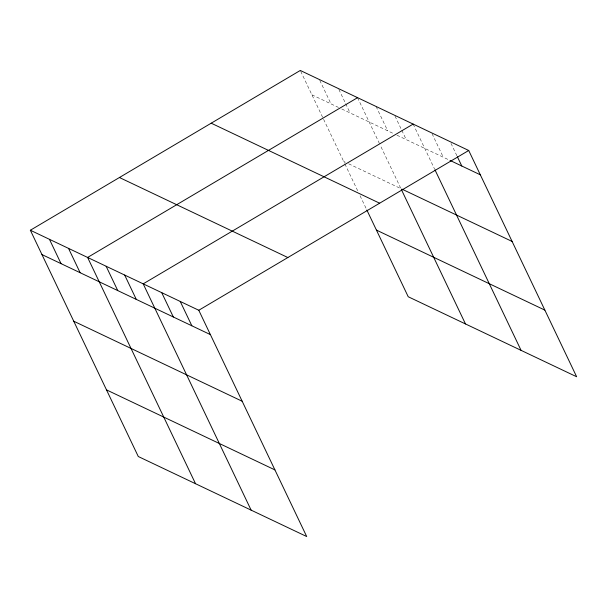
<?xml version="1.0" encoding="UTF-8"?>
<svg xmlns="http://www.w3.org/2000/svg" width="607" height="607" viewBox="0 0 607 607"><rect width="100%" height="100%" fill="white"/><g stroke="black" fill="none" stroke-linecap="round" stroke-linejoin="round"><path stroke-width="0.46" stroke-dasharray="3.04 2.28" d="M311.899 94.798L338.456 107.416M341.779 108.994L393.586 133.608M396.955 135.209L449.172 160.013M343.683 161.439L345.345 162.228M348.668 163.807L400.954 188.648L380.172 145.073M450.993 143.358L456.995 155.946M432.07 133.715L443.277 157.213M413.139 124.078L434.529 168.921M395.013 116.112L401.417 129.541M401.819 130.376L406.22 139.61M376.082 106.468L387.691 130.809M357.561 97.666L379.762 144.223M338.873 89.441L345.277 102.864M345.671 103.706L350.08 112.94M319.783 80.367L330.99 103.865M300.693 71.3L344.488 163.116M344.882 163.951L358.062 191.584M360.065 195.773L366.453 209.165"/><path stroke-width="0.91" d="M30.35 230.243L198.777 310.26L306.71 536.542L138.282 456.517L30.35 230.243L300.29 70.458L468.718 150.483L576.65 376.757L408.223 296.74L366.848 210.007M357.561 97.666L87.613 257.444L195.545 483.726M413.139 124.078L143.199 283.856L251.123 510.13M198.777 310.26L468.718 150.483M450.015 160.415L480.327 174.816M401.796 189.05L512.118 241.457M211.213 123.191L379.641 203.208M376.439 230.099L544.866 310.116M119.427 177.51L287.862 257.535M41.959 254.576L210.386 334.601M73.743 321.217L242.17 401.242M106.491 389.876L274.925 469.901M457.397 156.788L461.806 166.015M434.938 169.77L521.072 350.353M401.348 189.483L465.486 323.948M180.249 301.459L191.858 325.8M161.728 292.657L173.336 316.998M124.67 275.054L136.279 299.388M106.142 266.253L117.75 290.586M68.53 248.377L80.139 272.718M49.44 239.31L61.049 263.65"/></g></svg>
